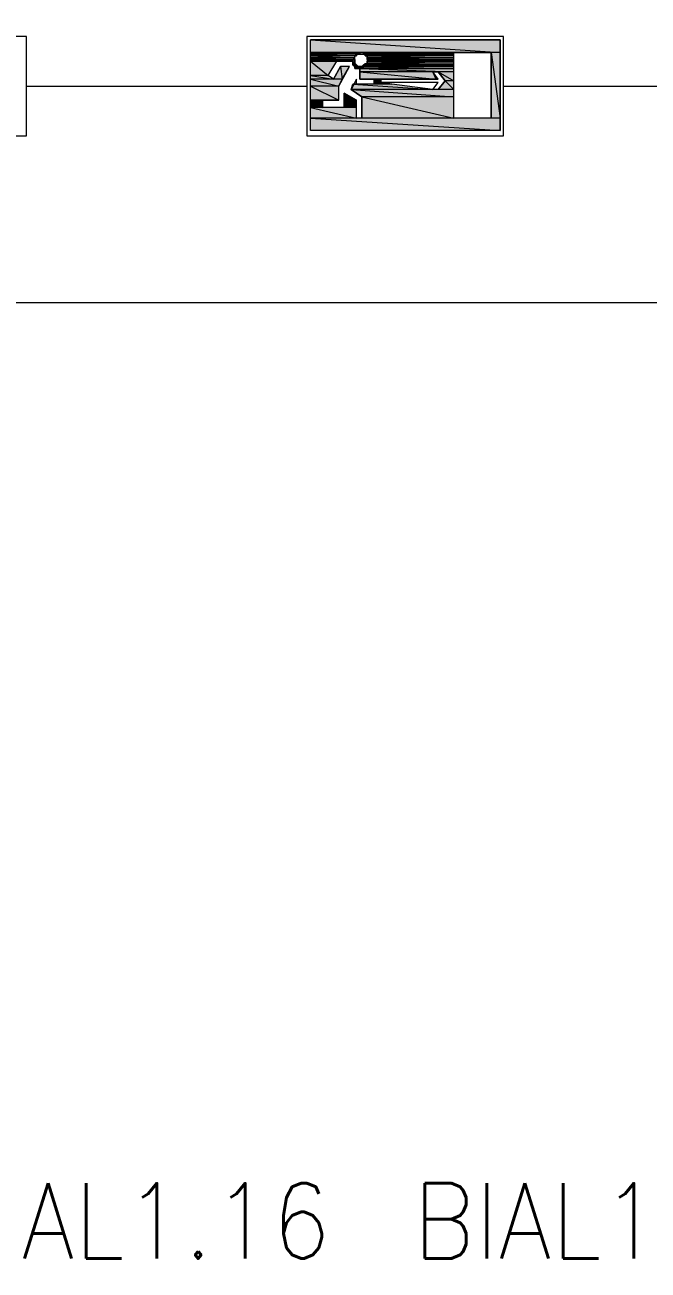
# Model space of a CAD drawing. Header units: millimetres. Extents: x 0 to 420, y 0 to 297.
# Drawn here: x 229.87 to 244.75, y 170.84 to 200.55 of the extents above; entities that cross this region are included whole.
import ezdxf

# ---------------------------------------------------------------- set-up
doc = ezdxf.new("R2010")
doc.units = ezdxf.units.MM
doc.styles.get("Standard").update_dxf_attribs({"font": 'STANDARD'})

msp = doc.modelspace()

# ---------------------------------------------------------------- hatches: boundary and pattern name
h = msp.add_hatch(color=82)
h.paths.add_polyline_path([(241.215334, 200.194333), (236.685667, 200.194333), (241.215334, 199.897999)], flags=0)
h.paths.add_polyline_path([(236.685667, 200.194333), (241.215334, 199.897999), (236.685667, 199.897999)], flags=0)
h = msp.add_hatch(color=82)
h.paths.add_polyline_path([(236.685667, 199.897999), (240.114667, 199.897999)], flags=0)
h.paths.add_polyline_path([(240.114667, 199.897999), (236.685667, 199.897999)], flags=0)
h = msp.add_hatch(color=82)
h.paths.add_polyline_path([(237.786334, 199.897999), (236.685667, 199.897999), (237.786334, 199.855666)], flags=0)
h.paths.add_polyline_path([(236.685667, 199.897999), (237.786334, 199.855666), (236.685667, 199.855666)], flags=0)
h = msp.add_hatch(color=82)
h.paths.add_polyline_path([(237.786334, 199.855666), (236.685667, 199.855666), (237.744001, 199.813333)], flags=0)
h.paths.add_polyline_path([(236.685667, 199.855666), (237.744001, 199.813333), (236.685667, 199.813333)], flags=0)
h = msp.add_hatch(color=82)
h.paths.add_polyline_path([(237.744001, 199.813333), (236.685667, 199.813333), (237.744001, 199.770999)], flags=0)
h.paths.add_polyline_path([(236.685667, 199.813333), (237.744001, 199.770999), (236.685667, 199.770999)], flags=0)
h = msp.add_hatch(color=82)
h.paths.add_polyline_path([(237.744001, 199.770999), (236.685667, 199.770999), (237.701667, 199.728666)], flags=0)
h.paths.add_polyline_path([(236.685667, 199.770999), (237.701667, 199.728666), (236.685667, 199.728666)], flags=0)
h = msp.add_hatch(color=82)
h.paths.add_polyline_path([(236.685667, 199.728666), (237.701667, 199.728666)], flags=0)
h.paths.add_polyline_path([(237.701667, 199.728666), (236.685667, 199.728666)], flags=0)
h = msp.add_hatch(color=82)
h.paths.add_polyline_path([(237.701667, 199.728666), (236.685667, 199.728666), (237.701667, 199.686333)], flags=0)
h.paths.add_polyline_path([(236.685667, 199.728666), (237.701667, 199.686333), (236.685667, 199.686333)], flags=0)
for points in [[(237.744001, 199.728666), (237.701667, 199.728666)], [(237.701667, 199.728666), (237.744001, 199.728666), (237.744001, 199.686333)], [(237.828667, 199.855666), (237.871001, 199.855666), (237.786334, 199.855666)], [(237.786334, 199.855666), (237.786334, 199.813333)], [(237.828667, 199.897999), (237.828667, 199.855666)], [(237.871001, 199.897999), (237.871001, 199.855666)], [(237.998001, 199.813333), (238.040334, 199.813333)], [(238.040334, 199.813333), (238.040334, 199.770999)], [(238.040334, 199.770999), (238.040334, 199.728666)], [(237.744001, 199.686333), (237.744001, 199.643999)], [(237.744001, 199.643999), (237.786334, 199.601666), (237.744001, 199.601666)], [(237.786334, 199.601666), (237.828667, 199.559333), (237.786334, 199.559333)], [(237.871001, 199.559333), (237.913334, 199.559333)], [(237.998001, 199.643999), (237.998001, 199.601666)], [(237.490001, 198.924333), (237.617001, 198.839666), (237.490001, 198.839666)]]:
    msp.add_hatch(color=82).paths.add_polyline_path(points, flags=0)
h = msp.add_hatch(color=82)
h.paths.add_polyline_path([(240.114667, 199.897999), (237.955667, 199.897999), (240.114667, 199.855666)], flags=0)
h.paths.add_polyline_path([(237.955667, 199.897999), (240.114667, 199.855666), (237.955667, 199.855666)], flags=0)
h = msp.add_hatch(color=82)
h.paths.add_polyline_path([(237.998001, 199.855666), (240.114667, 199.855666)], flags=0)
h.paths.add_polyline_path([(240.114667, 199.855666), (237.998001, 199.855666)], flags=0)
h = msp.add_hatch(color=82)
h.paths.add_polyline_path([(240.114667, 199.855666), (237.998001, 199.855666), (240.114667, 199.813333)], flags=0)
h.paths.add_polyline_path([(237.998001, 199.855666), (240.114667, 199.813333), (238.040334, 199.813333)], flags=0)
h = msp.add_hatch(color=82)
h.paths.add_polyline_path([(237.998001, 199.855666), (237.998001, 199.813333)], flags=0)
h.paths.add_polyline_path([(237.998001, 199.813333), (237.998001, 199.855666)], flags=0)
h = msp.add_hatch(color=82)
h.paths.add_polyline_path([(240.114667, 199.813333), (238.040334, 199.813333), (240.114667, 199.770999)], flags=0)
h.paths.add_polyline_path([(238.040334, 199.813333), (240.114667, 199.770999), (238.040334, 199.770999)], flags=0)
h = msp.add_hatch(color=82)
h.paths.add_polyline_path([(240.114667, 199.770999), (238.040334, 199.770999), (240.114667, 199.728666)], flags=0)
h.paths.add_polyline_path([(238.040334, 199.770999), (240.114667, 199.728666), (238.082667, 199.728666)], flags=0)
h = msp.add_hatch(color=82)
h.paths.add_polyline_path([(240.114667, 199.728666), (238.040334, 199.728666), (240.114667, 199.686333)], flags=0)
h.paths.add_polyline_path([(238.040334, 199.728666), (240.114667, 199.686333), (238.082667, 199.686333)], flags=0)
h = msp.add_hatch(color=82)
h.paths.add_polyline_path([(238.082667, 199.728666), (240.114667, 199.728666)], flags=0)
h.paths.add_polyline_path([(240.114667, 199.728666), (238.082667, 199.728666)], flags=0)
h = msp.add_hatch(color=82)
h.paths.add_polyline_path([(241.215334, 199.897999), (241.003667, 199.897999), (241.215334, 198.331666)], flags=0)
h.paths.add_polyline_path([(241.003667, 199.897999), (241.215334, 198.331666), (241.003667, 198.331666)], flags=0)
h = msp.add_hatch(color=82)
h.paths.add_polyline_path([(236.685667, 199.686333), (237.701667, 199.686333)], flags=0)
h.paths.add_polyline_path([(237.701667, 199.686333), (236.685667, 199.686333)], flags=0)
h = msp.add_hatch(color=82)
h.paths.add_polyline_path([(237.320667, 199.686333), (236.685667, 199.686333), (237.109001, 199.347666)], flags=0)
h.paths.add_polyline_path([(236.685667, 199.686333), (237.109001, 199.347666), (236.685667, 199.347666)], flags=0)
h = msp.add_hatch(color=82)
h.paths.add_polyline_path([(237.617001, 199.559333), (237.405334, 199.559333), (237.447667, 199.262999)], flags=0)
h.paths.add_polyline_path([(237.405334, 199.559333), (237.447667, 199.262999), (237.236001, 199.262999)], flags=0)
h = msp.add_hatch(color=82)
h.paths.add_polyline_path([(237.744001, 199.643999), (237.701667, 199.686333)], flags=0)
h.paths.add_polyline_path([(237.701667, 199.686333), (237.744001, 199.643999), (237.701667, 199.643999)], flags=0)
h = msp.add_hatch(color=82)
h.paths.add_polyline_path([(237.744001, 199.643999), (237.701667, 199.643999), (237.744001, 199.601666)], flags=0)
h.paths.add_polyline_path([(237.701667, 199.643999), (237.744001, 199.601666), (237.701667, 199.601666)], flags=0)
h = msp.add_hatch(color=82)
h.paths.add_polyline_path([(237.786334, 199.601666), (237.701667, 199.601666)], flags=0)
h.paths.add_polyline_path([(237.786334, 199.601666), (237.701667, 199.601666), (237.744001, 199.601666)], flags=0)
h = msp.add_hatch(color=82)
h.paths.add_polyline_path([(237.786334, 199.601666), (237.701667, 199.601666), (237.786334, 199.559333)], flags=0)
h.paths.add_polyline_path([(237.701667, 199.601666), (237.786334, 199.559333), (237.744001, 199.559333)], flags=0)
h = msp.add_hatch(color=82)
h.paths.add_polyline_path([(237.744001, 199.559333), (237.828667, 199.559333)], flags=0)
h.paths.add_polyline_path([(237.828667, 199.559333), (237.744001, 199.559333)], flags=0)
h = msp.add_hatch(color=82)
h.paths.add_polyline_path([(237.955667, 199.559333), (237.744001, 199.559333), (237.955667, 199.516999)], flags=0)
h.paths.add_polyline_path([(237.744001, 199.559333), (237.955667, 199.516999), (237.744001, 199.516999)], flags=0)
h = msp.add_hatch(color=82)
h.paths.add_polyline_path([(240.114667, 199.516999), (237.786334, 199.516999)], flags=0)
h.paths.add_polyline_path([(237.786334, 199.516999), (240.114667, 199.516999), (237.828667, 199.516999)], flags=0)
h = msp.add_hatch(color=82)
h.paths.add_polyline_path([(240.114667, 199.516999), (237.871001, 199.516999), (240.114667, 199.432333)], flags=0)
h.paths.add_polyline_path([(237.871001, 199.516999), (240.114667, 199.432333), (237.871001, 199.432333)], flags=0)
h = msp.add_hatch(color=82)
h.paths.add_polyline_path([(239.606667, 199.432333), (237.871001, 199.432333), (239.691334, 199.262999)], flags=0)
h.paths.add_polyline_path([(237.871001, 199.432333), (239.691334, 199.262999), (237.871001, 199.262999)], flags=0)
h = msp.add_hatch(color=82)
h.paths.add_polyline_path([(237.998001, 199.601666), (237.955667, 199.601666), (237.955667, 199.559333)], flags=0)
h.paths.add_polyline_path([(237.955667, 199.601666), (237.955667, 199.559333), (237.913334, 199.559333)], flags=0)
h = msp.add_hatch(color=82)
h.paths.add_polyline_path([(240.114667, 199.559333), (237.955667, 199.559333), (240.114667, 199.516999)], flags=0)
h.paths.add_polyline_path([(237.955667, 199.559333), (240.114667, 199.516999), (237.955667, 199.516999)], flags=0)
h = msp.add_hatch(color=82)
h.paths.add_polyline_path([(240.114667, 199.601666), (238.040334, 199.601666)], flags=0)
h.paths.add_polyline_path([(238.040334, 199.601666), (240.114667, 199.601666), (237.998001, 199.601666)], flags=0)
h = msp.add_hatch(color=82)
h.paths.add_polyline_path([(240.114667, 199.601666), (237.998001, 199.601666), (240.114667, 199.559333)], flags=0)
h.paths.add_polyline_path([(237.998001, 199.601666), (240.114667, 199.559333), (237.998001, 199.559333)], flags=0)
h = msp.add_hatch(color=82)
h.paths.add_polyline_path([(240.114667, 199.686333), (238.082667, 199.686333)], flags=0)
h.paths.add_polyline_path([(238.082667, 199.686333), (240.114667, 199.686333), (238.040334, 199.686333)], flags=0)
h = msp.add_hatch(color=82)
h.paths.add_polyline_path([(240.114667, 199.686333), (238.040334, 199.686333), (240.114667, 199.643999)], flags=0)
h.paths.add_polyline_path([(238.040334, 199.686333), (240.114667, 199.643999), (238.040334, 199.643999)], flags=0)
h = msp.add_hatch(color=82)
h.paths.add_polyline_path([(238.040334, 199.686333), (238.040334, 199.643999)], flags=0)
h.paths.add_polyline_path([(238.040334, 199.643999), (238.040334, 199.686333)], flags=0)
h = msp.add_hatch(color=82)
h.paths.add_polyline_path([(240.114667, 199.643999), (238.040334, 199.643999), (240.114667, 199.601666)], flags=0)
h.paths.add_polyline_path([(238.040334, 199.643999), (240.114667, 199.601666), (238.040334, 199.601666)], flags=0)
h = msp.add_hatch(color=82)
h.paths.add_polyline_path([(240.114667, 199.432333), (239.733667, 199.432333), (240.114667, 199.220666)], flags=0)
h.paths.add_polyline_path([(239.733667, 199.432333), (240.114667, 199.220666), (239.903001, 199.220666)], flags=0)
h = msp.add_hatch(color=82)
h.paths.add_polyline_path([(237.109001, 199.347666), (236.685667, 199.347666), (237.236001, 199.262999)], flags=0)
h.paths.add_polyline_path([(236.685667, 199.347666), (237.236001, 199.262999), (236.685667, 199.262999)], flags=0)
h = msp.add_hatch(color=82)
h.paths.add_polyline_path([(237.447667, 199.262999), (236.685667, 199.262999), (237.363001, 199.093666)], flags=0)
h.paths.add_polyline_path([(236.685667, 199.262999), (237.363001, 199.093666), (236.685667, 199.093666)], flags=0)
h = msp.add_hatch(color=82)
h.paths.add_polyline_path([(238.633001, 199.135999), (237.701667, 199.135999), (239.606667, 199.008999)], flags=0)
h.paths.add_polyline_path([(237.701667, 199.135999), (239.606667, 199.008999), (237.659334, 199.008999)], flags=0)
h = msp.add_hatch(color=82)
h.paths.add_polyline_path([(238.379001, 199.262999), (238.209667, 199.262999), (238.379001, 199.178333)], flags=0)
h.paths.add_polyline_path([(238.209667, 199.262999), (238.379001, 199.178333), (238.209667, 199.178333)], flags=0)
h = msp.add_hatch(color=82)
h.paths.add_polyline_path([(238.379001, 199.178333), (238.209667, 199.178333), (238.633001, 199.135999)], flags=0)
h.paths.add_polyline_path([(238.209667, 199.178333), (238.633001, 199.135999), (238.209667, 199.135999)], flags=0)
h = msp.add_hatch(color=82)
h.paths.add_polyline_path([(240.114667, 199.220666), (239.903001, 199.220666), (240.114667, 199.008999)], flags=0)
h.paths.add_polyline_path([(239.903001, 199.220666), (240.114667, 199.008999), (239.733667, 199.008999)], flags=0)
h = msp.add_hatch(color=82)
h.paths.add_polyline_path([(237.363001, 199.093666), (236.685667, 199.093666), (237.363001, 198.754999)], flags=0)
h.paths.add_polyline_path([(236.685667, 199.093666), (237.363001, 198.754999), (236.685667, 198.754999)], flags=0)
h = msp.add_hatch(color=82)
h.paths.add_polyline_path([(237.617001, 198.839666), (237.490001, 198.839666), (237.786334, 198.754999)], flags=0)
h.paths.add_polyline_path([(237.490001, 198.839666), (237.786334, 198.754999), (237.490001, 198.754999)], flags=0)
h = msp.add_hatch(color=82)
h.paths.add_polyline_path([(240.114667, 199.008999), (237.659334, 199.008999), (240.114667, 198.839666)], flags=0)
h.paths.add_polyline_path([(237.659334, 199.008999), (240.114667, 198.839666), (237.913334, 198.839666)], flags=0)
h = msp.add_hatch(color=82)
h.paths.add_polyline_path([(240.114667, 198.839666), (237.913334, 198.839666), (240.114667, 198.331666)], flags=0)
h.paths.add_polyline_path([(237.913334, 198.839666), (240.114667, 198.331666), (237.913334, 198.331666)], flags=0)
h = msp.add_hatch(color=82)
h.paths.add_polyline_path([(236.982001, 198.754999), (236.685667, 198.754999), (236.982001, 198.585666)], flags=0)
h.paths.add_polyline_path([(236.685667, 198.754999), (236.982001, 198.585666), (236.685667, 198.585666)], flags=0)
h = msp.add_hatch(color=82)
h.paths.add_polyline_path([(237.786334, 198.585666), (236.685667, 198.585666), (237.786334, 198.331666)], flags=0)
h.paths.add_polyline_path([(236.685667, 198.585666), (237.786334, 198.331666), (236.685667, 198.331666)], flags=0)
h = msp.add_hatch(color=82)
h.paths.add_polyline_path([(237.786334, 198.754999), (237.490001, 198.754999), (237.786334, 198.585666)], flags=0)
h.paths.add_polyline_path([(237.490001, 198.754999), (237.786334, 198.585666), (237.490001, 198.585666)], flags=0)
h = msp.add_hatch(color=82)
h.paths.add_polyline_path([(241.215334, 198.331666), (236.685667, 198.331666), (241.215334, 198.035333)], flags=0)
h.paths.add_polyline_path([(236.685667, 198.331666), (241.215334, 198.035333), (236.685667, 198.035333)], flags=0)

# ---------------------------------------------------------------- linework, layer by layer
at = {"color": 7, "lineweight": 0}
for points in [[(25.696335, 193.928999), (368.850334, 193.928999), (368.850334, 289.263666), (25.696335, 289.263666)], [(25.696335, 97.620666), (25.696335, 193.928999), (368.850334, 193.928999), (368.850334, 97.620666), (25.696335, 97.620666), (368.850334, 97.620666), (368.850334, 68.368333), (25.696335, 68.368333)]]:
    msp.add_lwpolyline(points, close=True, dxfattribs=at)
at = {"color": 92, "lineweight": 0}
for points in [[(229.912334, 200.278999), (225.255667, 200.278999), (225.255667, 197.908333), (229.912334, 197.908333)], [(241.300001, 200.278999), (236.601001, 200.278999), (236.601001, 197.908333), (241.300001, 197.908333)]]:
    msp.add_lwpolyline(points, close=True, dxfattribs=at)
at = {"color": 82, "lineweight": 0}
for points in [[(241.215334, 200.194333), (236.685667, 200.194333), (241.215334, 199.897999)], [(236.685667, 200.194333), (241.215334, 199.897999), (236.685667, 199.897999)], [(236.685667, 200.194333), (241.215334, 200.194333), (241.215334, 198.035333), (236.685667, 198.035333)], [(236.685667, 199.897999), (240.114667, 199.897999)], [(240.114667, 199.897999), (236.685667, 199.897999)], [(237.786334, 199.897999), (236.685667, 199.897999), (237.786334, 199.855666)], [(236.685667, 199.897999), (237.786334, 199.855666), (236.685667, 199.855666)], [(237.786334, 199.855666), (236.685667, 199.855666), (237.744001, 199.813333)], [(236.685667, 199.855666), (237.744001, 199.813333), (236.685667, 199.813333)], [(237.744001, 199.813333), (236.685667, 199.813333), (237.744001, 199.770999)], [(236.685667, 199.813333), (237.744001, 199.770999), (236.685667, 199.770999)], [(237.744001, 199.770999), (236.685667, 199.770999), (237.701667, 199.728666)], [(236.685667, 199.770999), (237.701667, 199.728666), (236.685667, 199.728666)], [(236.685667, 199.728666), (237.701667, 199.728666)], [(237.701667, 199.728666), (236.685667, 199.728666)], [(237.701667, 199.728666), (236.685667, 199.728666), (237.701667, 199.686333)], [(236.685667, 199.728666), (237.701667, 199.686333), (236.685667, 199.686333)], [(237.744001, 199.728666), (237.701667, 199.728666)], [(237.701667, 199.728666), (237.744001, 199.728666), (237.744001, 199.686333)], [(237.871001, 199.855666), (237.913334, 199.855666), (237.955667, 199.855666), (237.998001, 199.855666), (237.998001, 199.813333), (238.040334, 199.813333), (238.040334, 199.770999), (238.040334, 199.728666), (238.040334, 199.686333), (238.040334, 199.643999), (237.998001, 199.601666), (237.955667, 199.559333), (237.913334, 199.559333), (237.871001, 199.559333), (237.828667, 199.559333), (237.786334, 199.601666), (237.744001, 199.643999), (237.744001, 199.686333), (237.744001, 199.728666), (237.744001, 199.770999), (237.744001, 199.813333), (237.786334, 199.813333), (237.786334, 199.855666), (237.828667, 199.855666)], [(237.828667, 199.855666), (237.871001, 199.855666), (237.786334, 199.855666)], [(237.786334, 199.855666), (237.786334, 199.813333)], [(237.828667, 199.897999), (237.828667, 199.855666)], [(240.114667, 199.897999), (237.828667, 199.897999)], [(237.871001, 199.897999), (237.871001, 199.855666)], [(240.114667, 199.897999), (237.955667, 199.897999), (240.114667, 199.855666)], [(237.955667, 199.897999), (240.114667, 199.855666), (237.955667, 199.855666)], [(240.114667, 199.897999), (237.955667, 199.897999)], [(240.114667, 199.855666), (237.955667, 199.855666)], [(237.998001, 199.855666), (240.114667, 199.855666)], [(240.114667, 199.855666), (237.998001, 199.855666)], [(240.114667, 199.855666), (237.998001, 199.855666), (240.114667, 199.813333)], [(237.998001, 199.855666), (240.114667, 199.813333), (238.040334, 199.813333)], [(237.998001, 199.855666), (237.998001, 199.813333)], [(237.998001, 199.813333), (237.998001, 199.855666)], [(237.998001, 199.813333), (238.040334, 199.813333)], [(238.040334, 199.813333), (238.040334, 199.770999)], [(240.114667, 199.813333), (238.040334, 199.813333), (240.114667, 199.770999)], [(238.040334, 199.813333), (240.114667, 199.770999), (238.040334, 199.770999)], [(238.040334, 199.770999), (238.040334, 199.813333)], [(238.040334, 199.770999), (238.040334, 199.728666)], [(240.114667, 199.770999), (238.040334, 199.770999), (240.114667, 199.728666)], [(238.040334, 199.770999), (240.114667, 199.728666), (238.082667, 199.728666)], [(240.114667, 199.728666), (238.040334, 199.728666), (240.114667, 199.686333)], [(238.040334, 199.728666), (240.114667, 199.686333), (238.082667, 199.686333)], [(238.082667, 199.728666), (240.114667, 199.728666)], [(240.114667, 199.728666), (238.082667, 199.728666)], [(240.114667, 199.728666), (238.082667, 199.728666)], [(240.114667, 199.897999), (241.003667, 199.897999), (241.003667, 198.331666), (240.114667, 198.331666)], [(241.215334, 199.897999), (241.003667, 199.897999), (241.215334, 198.331666)], [(241.003667, 199.897999), (241.215334, 198.331666), (241.003667, 198.331666)], [(236.685667, 199.686333), (237.701667, 199.686333)], [(237.701667, 199.686333), (236.685667, 199.686333)], [(237.320667, 199.686333), (236.685667, 199.686333), (237.109001, 199.347666)], [(236.685667, 199.686333), (237.109001, 199.347666), (236.685667, 199.347666)], [(236.982001, 198.754999), (237.363001, 198.754999), (237.363001, 199.093666), (237.617001, 199.559333), (237.405334, 199.559333), (237.236001, 199.262999), (237.109001, 199.347666), (237.320667, 199.686333), (237.701667, 199.686333), (237.701667, 199.643999), (237.701667, 199.601666), (237.744001, 199.559333), (237.786334, 199.516999), (237.828667, 199.516999), (237.871001, 199.516999), (237.871001, 199.262999), (238.209667, 199.262999), (238.209667, 199.135999), (237.786334, 199.135999), (237.786334, 199.262999), (237.659334, 199.008999), (237.913334, 198.839666), (237.913334, 198.331666), (237.786334, 198.331666), (237.786334, 198.754999), (237.490001, 198.924333), (237.490001, 198.585666), (236.982001, 198.585666)], [(237.405334, 199.559333), (237.447667, 199.262999), (237.236001, 199.262999)], [(237.617001, 199.559333), (237.405334, 199.559333), (237.447667, 199.262999)], [(237.744001, 199.643999), (237.701667, 199.686333)], [(237.701667, 199.686333), (237.744001, 199.643999), (237.701667, 199.643999)], [(237.744001, 199.643999), (237.701667, 199.643999), (237.744001, 199.601666)], [(237.701667, 199.643999), (237.744001, 199.601666), (237.701667, 199.601666)], [(237.786334, 199.601666), (237.701667, 199.601666)], [(237.786334, 199.601666), (237.701667, 199.601666), (237.744001, 199.601666)], [(237.786334, 199.601666), (237.701667, 199.601666), (237.786334, 199.559333)], [(237.701667, 199.601666), (237.786334, 199.559333), (237.744001, 199.559333)], [(237.744001, 199.686333), (237.744001, 199.643999)], [(237.744001, 199.643999), (237.744001, 199.686333)], [(237.744001, 199.643999), (237.786334, 199.601666), (237.744001, 199.601666)], [(237.744001, 199.559333), (237.828667, 199.559333)], [(237.828667, 199.559333), (237.744001, 199.559333)], [(237.955667, 199.559333), (237.744001, 199.559333), (237.955667, 199.516999)], [(237.744001, 199.559333), (237.955667, 199.516999), (237.744001, 199.516999)], [(240.114667, 199.516999), (237.744001, 199.516999)], [(237.786334, 199.601666), (237.828667, 199.559333), (237.786334, 199.559333)], [(237.828667, 199.559333), (237.786334, 199.601666)], [(240.114667, 199.516999), (237.786334, 199.516999)], [(237.786334, 199.516999), (240.114667, 199.516999), (237.828667, 199.516999)], [(237.871001, 199.559333), (237.913334, 199.559333)], [(240.114667, 199.516999), (237.871001, 199.516999), (240.114667, 199.432333)], [(237.871001, 199.516999), (240.114667, 199.432333), (237.871001, 199.432333)], [(239.606667, 199.432333), (237.871001, 199.432333), (239.691334, 199.262999)], [(237.871001, 199.432333), (239.691334, 199.262999), (237.871001, 199.262999)], [(237.955667, 199.601666), (237.955667, 199.559333), (237.913334, 199.559333)], [(237.998001, 199.601666), (237.955667, 199.601666), (237.955667, 199.559333)], [(240.114667, 199.559333), (237.955667, 199.559333), (240.114667, 199.516999)], [(237.955667, 199.559333), (240.114667, 199.516999), (237.955667, 199.516999)], [(237.998001, 199.643999), (237.998001, 199.601666)], [(237.998001, 199.601666), (237.998001, 199.643999)], [(238.040334, 199.601666), (240.114667, 199.601666), (237.998001, 199.601666)], [(240.114667, 199.601666), (237.998001, 199.601666), (240.114667, 199.559333)], [(237.998001, 199.601666), (240.114667, 199.559333), (237.998001, 199.559333)], [(238.082667, 199.686333), (240.114667, 199.686333), (238.040334, 199.686333)], [(240.114667, 199.686333), (238.040334, 199.686333), (240.114667, 199.643999)], [(238.040334, 199.686333), (240.114667, 199.643999), (238.040334, 199.643999)], [(238.040334, 199.686333), (238.040334, 199.643999)], [(238.040334, 199.643999), (238.040334, 199.686333)], [(240.114667, 199.643999), (238.040334, 199.643999), (240.114667, 199.601666)], [(238.040334, 199.643999), (240.114667, 199.601666), (238.040334, 199.601666)], [(240.114667, 199.601666), (238.040334, 199.601666)], [(240.114667, 199.686333), (238.082667, 199.686333)], [(239.733667, 199.262999), (239.606667, 199.432333), (239.733667, 199.432333), (239.903001, 199.220666), (239.733667, 199.008999), (239.606667, 199.008999), (239.733667, 199.178333), (238.379001, 199.178333), (238.379001, 199.262999)], [(240.114667, 199.432333), (239.733667, 199.432333), (240.114667, 199.220666)], [(239.733667, 199.432333), (240.114667, 199.220666), (239.903001, 199.220666)], [(237.109001, 199.347666), (236.685667, 199.347666), (237.236001, 199.262999)], [(236.685667, 199.347666), (237.236001, 199.262999), (236.685667, 199.262999)], [(237.447667, 199.262999), (236.685667, 199.262999), (237.363001, 199.093666)], [(236.685667, 199.262999), (237.363001, 199.093666), (236.685667, 199.093666)], [(237.701667, 199.135999), (239.606667, 199.008999), (237.659334, 199.008999)], [(238.633001, 199.135999), (237.701667, 199.135999), (239.606667, 199.008999)], [(238.379001, 199.262999), (238.209667, 199.262999), (238.379001, 199.178333)], [(238.209667, 199.262999), (238.379001, 199.178333), (238.209667, 199.178333)], [(238.379001, 199.178333), (238.209667, 199.178333), (238.633001, 199.135999)], [(238.209667, 199.178333), (238.633001, 199.135999), (238.209667, 199.135999)], [(239.903001, 199.220666), (240.114667, 199.008999), (239.733667, 199.008999)], [(240.114667, 199.220666), (239.903001, 199.220666), (240.114667, 199.008999)], [(237.363001, 199.093666), (236.685667, 199.093666), (237.363001, 198.754999)], [(236.685667, 199.093666), (237.363001, 198.754999), (236.685667, 198.754999)], [(237.490001, 198.924333), (237.617001, 198.839666), (237.490001, 198.839666)], [(237.617001, 198.839666), (237.490001, 198.839666), (237.786334, 198.754999)], [(237.490001, 198.839666), (237.786334, 198.754999), (237.490001, 198.754999)], [(240.114667, 199.008999), (237.659334, 199.008999), (240.114667, 198.839666)], [(237.659334, 199.008999), (240.114667, 198.839666), (237.913334, 198.839666)], [(240.114667, 198.839666), (237.913334, 198.839666), (240.114667, 198.331666)], [(237.913334, 198.839666), (240.114667, 198.331666), (237.913334, 198.331666)], [(236.982001, 198.754999), (236.685667, 198.754999), (236.982001, 198.585666)], [(236.685667, 198.754999), (236.982001, 198.585666), (236.685667, 198.585666)], [(237.786334, 198.585666), (236.685667, 198.585666), (237.786334, 198.331666)], [(236.685667, 198.585666), (237.786334, 198.331666), (236.685667, 198.331666)], [(237.786334, 198.754999), (237.490001, 198.754999), (237.786334, 198.585666)], [(237.490001, 198.754999), (237.786334, 198.585666), (237.490001, 198.585666)], [(241.215334, 198.331666), (236.685667, 198.331666), (241.215334, 198.035333)], [(236.685667, 198.331666), (241.215334, 198.035333), (236.685667, 198.035333)]]:
    msp.add_lwpolyline(points, close=True, dxfattribs=at)
at = {"color": 5, "lineweight": 0}
for points in [[(229.912334, 199.093666), (236.601001, 199.093666)], [(241.300001, 199.093666), (247.988667, 199.093666)]]:
    msp.add_lwpolyline(points, dxfattribs=at)

# ---------------------------------------------------------------- texts
at = {"color": 92, "char_height": 1.79922, "width": 8.79618667, "attachment_point": 1}
for s, insert in [('BIAL1.16', (227.753333, 172.91055)), ('BIAL1.17', (239.140993, 172.91055))]:
    msp.add_mtext(s, dxfattribs=dict(at, insert=insert))

doc.saveas('drawing.dxf')
